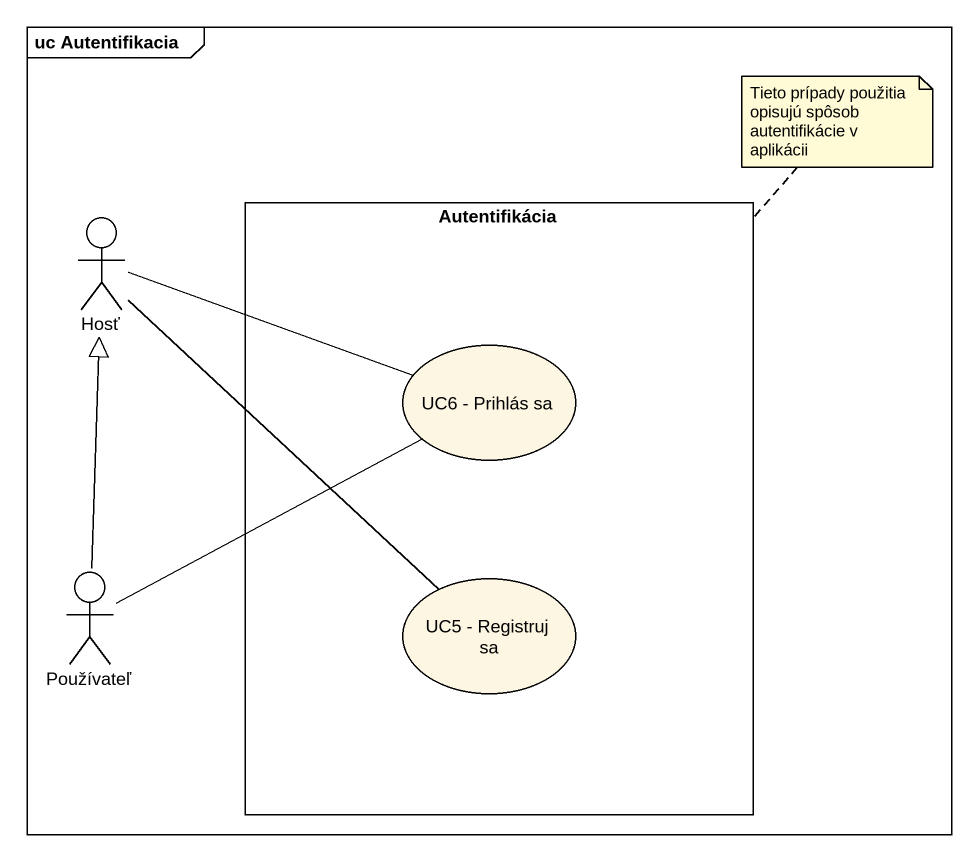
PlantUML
@startuml
mainframe uc Autentifikacia
rectangle Autentifikácia {
  usecase "UC6 - Prihlás sa" as UC6_Prihlás_sa
  usecase "UC5 - Registruj sa" as UC5_Registruj_sa
}
actor Hosť
actor Používateľ
Hosť -right- UC6_Prihlás_sa
Hosť -- UC5_Registruj_sa
Používateľ -up-|> Hosť
Používateľ -up- UC6_Prihlás_sa
note top of Autentifikácia : Tieto prípady použitia opisujú spôsob autentifikácie v aplikácii
@enduml
